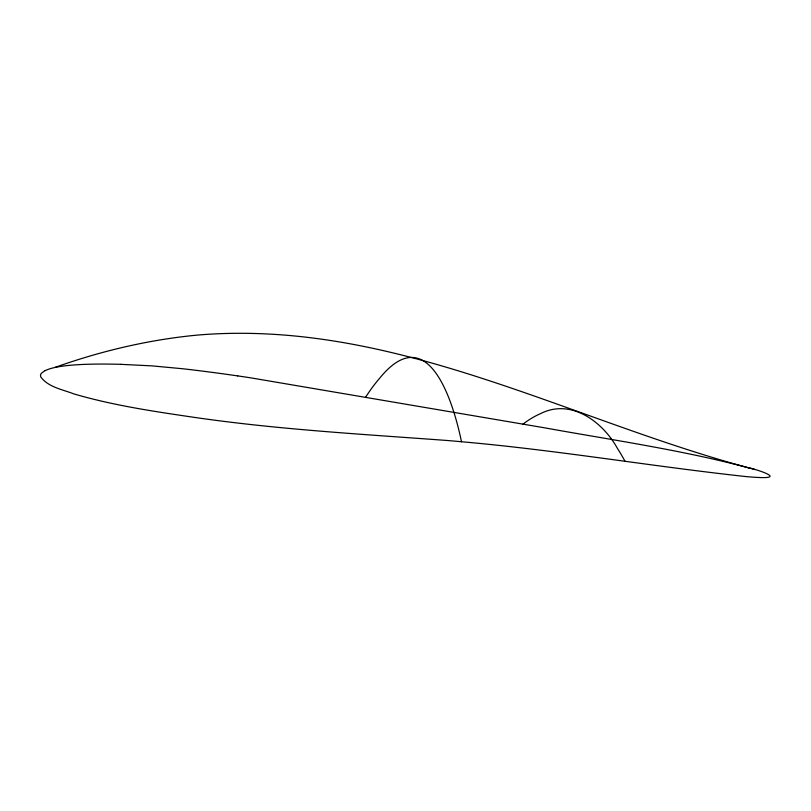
<?xml version="1.0" encoding="UTF-8"?>
<svg xmlns="http://www.w3.org/2000/svg" width="811" height="811" viewBox="0 0 811 811"><rect width="100%" height="100%" fill="white"/><g stroke="black" fill="none" stroke-linecap="round" stroke-linejoin="round"><path stroke-width="1.22" d="M44.99 370.607L41.391 373.263A461.114 39.263 9.9 0 0 40.834 377.044C48.386 387.252 62.548 389.483 73.73 393.862C111.391 404.922 150.319 410.893 189.085 416.601C274.919 429.404 361.605 434.138 448.067 440.555A634.77 68.529 11.7 0 1 461.216 441.721C556.711 450.054 651.284 466.305 746.556 476.635A130.003 8.921 10.3 0 0 757.099 477.405C786.64 479.088 757.768 469.812 748.34 467.653M55.047 367.393C99.733 351.437 146.264 340.316 193.494 335.47A429.191 390.03 -36.6 0 1 214.662 333.919C402.783 324.704 571.532 420.179 748.381 467.765M120.778 364.332L152.052 365.883L182.708 368.752A162.382 11.699 9.2 0 1 237.785 375.919M755.132 469.599C685.984 450.531 614.738 440.525 544.272 427.762L250.264 377.764A155.621 11.161 9.2 0 0 237.785 375.909M461.489 441.742C453.531 403.148 428.36 318.186 379.568 378.331A498.552 125.229 -85.8 0 0 365.649 397.157M45.203 370.647A652.622 55.27 10.5 0 1 120.646 364.311M522.973 424.133A409.596 147.582 -87.5 0 1 540.511 413.651C571.137 397.988 602.908 421.994 617.404 448.361A391.541 139.198 -87.1 0 1 624.957 461.155"/></g></svg>
